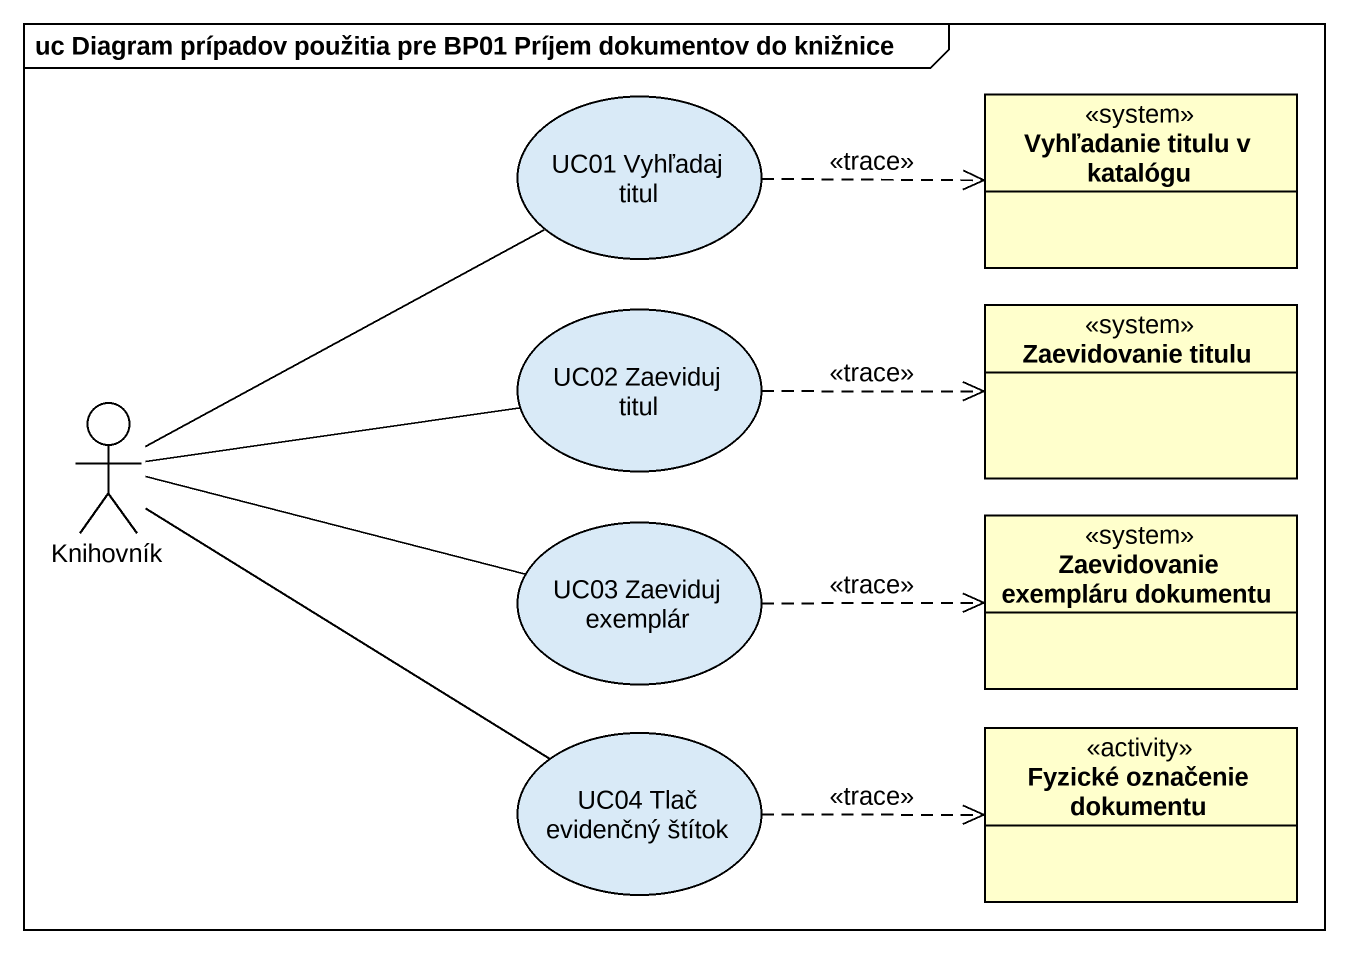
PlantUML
@startuml
mainframe uc Diagram prípadov použitia pre BP01 Príjem dokumentov do knižnice
allowmixing
hide circle
hide empty members
usecase "UC01 Vyhľadaj titul" as UC01_Vyhľadaj_titul
class "Vyhľadanie titulu v katalógu" as Vyhľadanie_titulu_v_katalógu <<system>>
usecase "UC02 Zaeviduj titul" as UC02_Zaeviduj_titul
class "Zaevidovanie titulu" as Zaevidovanie_titulu <<system>>
actor Knihovník
usecase "UC03 Zaeviduj exemplár" as UC03_Zaeviduj_exemplár
class "Zaevidovanie exempláru dokumentu" as Zaevidovanie_exempláru <<system>>
usecase "UC04 Tlač evidenčný štítok" as UC04_Tlač_evidenčný_štítok
class "Fyzické označenie dokumentu" as Fyzické_označenie_dokumentu <<activity>>
UC01_Vyhľadaj_titul .right.> Vyhľadanie_titulu_v_katalógu : <<trace>>
UC02_Zaeviduj_titul .right.> Zaevidovanie_titulu : <<trace>>
Knihovník -up- UC01_Vyhľadaj_titul
Knihovník -right- UC02_Zaeviduj_titul
Knihovník -right- UC03_Zaeviduj_exemplár
Knihovník -right- UC04_Tlač_evidenčný_štítok
UC03_Zaeviduj_exemplár .right.> Zaevidovanie_exempláru : <<trace>>
UC04_Tlač_evidenčný_štítok .right.> Fyzické_označenie_dokumentu : <<trace>>
@enduml
